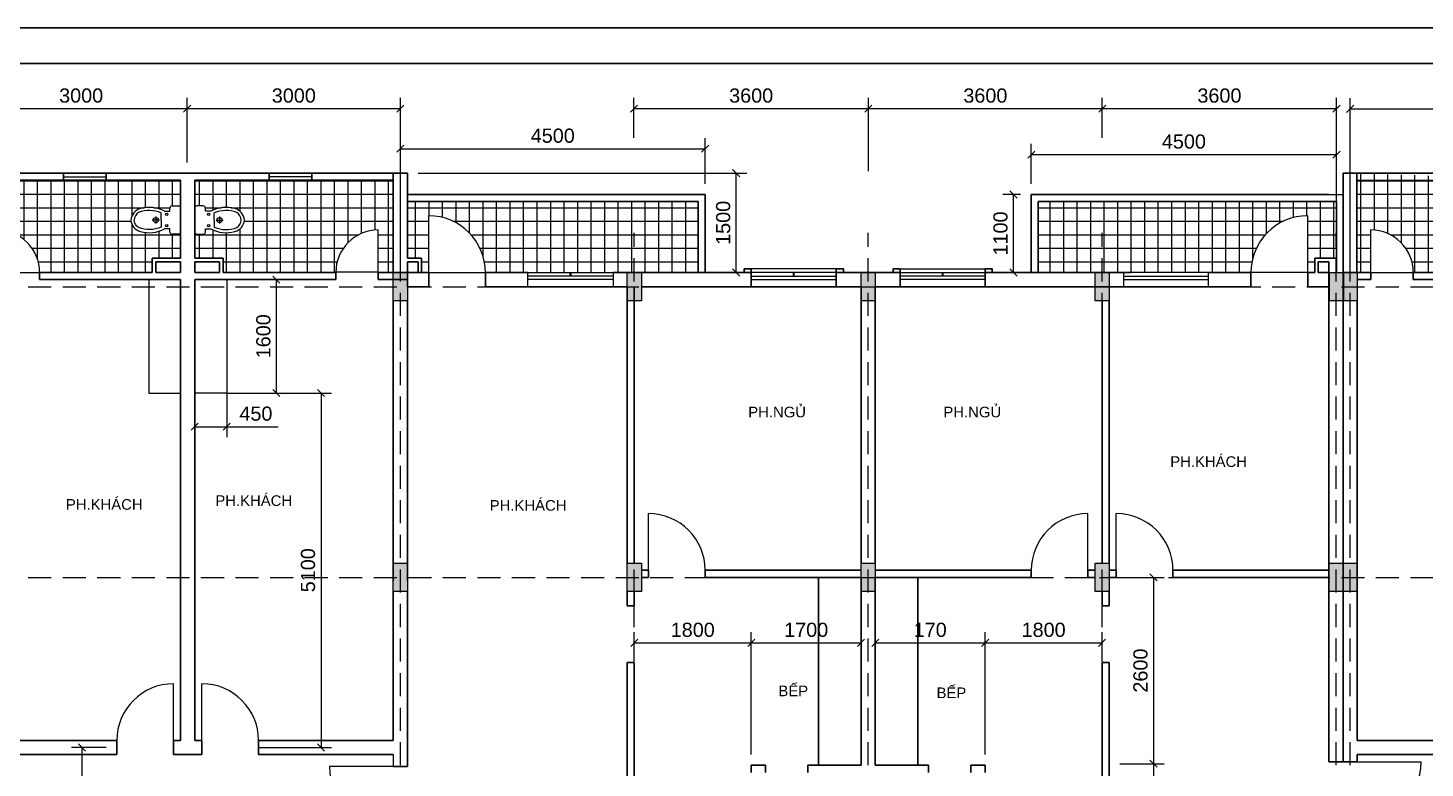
# Model space of a CAD drawing. Extents: x -49137 to 171306, y -3236 to 60448.
# Drawn here: x 13390 to 33100, y 50009 to 60448 of the extents above; entities that cross this region are included whole.
import ezdxf

# ---------------------------------------------------------------- set-up
doc = ezdxf.new("R2010")
doc.units = 0
doc.header["$LTSCALE"] = 1300
doc.linetypes.add('HIDDEN', pattern=[0.375, 0.25, -0.125])
doc.layers.get('0').update_dxf_attribs({"linetype": 'CONTINUOUS'})
doc.layers.get('DEFPOINTS').update_dxf_attribs({"linetype": 'CONTINUOUS'})
for name, color, linetype in [('11', 7, 'CONTINUOUS'), ('BAO', 3, 'CONTINUOUS'), ('COT', 1, 'CONTINUOUS'), ('CUA', 4, 'CONTINUOUS'), ('HATCH', 5, 'CONTINUOUS'), ('RANH', 2, 'CONTINUOUS'), ('TBI', 2, 'CONTINUOUS'), ('TEXT', 7, 'CONTINUOUS'), ('TIM', 6, 'CONTINUOUS')]:
    doc.layers.add(name, color=color, linetype=linetype)
doc.layers.add('TUONG', color=3, linetype='CONTINUOUS', lineweight=30)
doc.styles.add('VN', font='VHELVEN.TTF')
doc.styles.add('VNI-HELVE', font='VHELVEN.TTF')
doc.dimstyles.new('DIM100S', dxfattribs={"dimscale": 0, "dimtxt": 200, "dimasz": 100, "dimexe": 150, "dimexo": 150, "dimgap": 80, "dimtad": 1, "dimdec": 0, "dimrnd": 50, "dimzin": 0, "dimdsep": 46, "dimtxsty": 'VNI-HELVE', "dimblk1": 'OBLIQUE', "dimblk2": 'OBLIQUE', "dimsah": 1, "dimcen": 0, "dimclrd": 6, "dimclre": 6, "dimclrt": 6, "dimadec": 0, "dimazin": 0, "dimtfac": 1, "dimtdec": 0, "dimtmove": 0, "dimatfit": 3, "dimfxl": 0, "dimtolj": 1, "dimtzin": 0, "dimarcsym": 0})

# ---------------------------------------------------------------- blocks, each defined once
blk = doc.blocks.new('PK')
at = {"layer": 'TEXT', "style": 'VN'}
blk.add_text('PH.KHAÙCH', height=150, dxfattribs=at).set_placement((-539, -87))
blk = doc.blocks.new('B')
at = {"layer": 'TEXT', "style": 'VN'}
blk.add_text('BEÁP', height=150, dxfattribs=at).set_placement((-234, -123))
blk = doc.blocks.new('S1200A')
at = {"layer": '11', "color": 4}
blk.add_line((-600, 50), (600, 50), dxfattribs=at)
blk.add_lwpolyline([(-600, 100), (600, 100), (600, 0), (-600, 0), (-600, 100)], dxfattribs=at)
at = {"layer": '11', "color": 4, "const_width": 30}
blk.add_lwpolyline([(0, 50), (0, 0)], dxfattribs=at)
blk = doc.blocks.new('PN')
at = {"layer": 'TEXT', "style": 'VN'}
blk.add_text('PH.NGUÛ', height=150, dxfattribs=at).set_placement((-476, -54))
blk = doc.blocks.new('_OBLIQUE')
at = {"color": 0, "linetype": 'ByBlock'}
blk.add_line((-0.5, -0.5), (0.5, 0.5), dxfattribs=at)
blk = doc.blocks.new('*D79')
at = {"color": 6, "linetype": 'ByBlock'}
for p, q in [((18894, 58399), (23532, 58399)), ((23382, 56999), (23382, 58399)), ((23094, 56999), (23532, 56999))]:
    blk.add_line(p, q, dxfattribs=at)
at = {"layer": 'DEFPOINTS', "color": 0, "linetype": 'ByBlock'}
for p in [(18744, 58399), (23382, 58399), (22944, 56999)]:
    blk.add_point(p, dxfattribs=at)
at = {"color": 6, "linetype": 'ByBlock', "xscale": 100, "yscale": 100, "zscale": 100}
for p, rotation in [((23382, 58399), 90), ((23382, 56999), 270)]:
    blk.add_blockref('_OBLIQUE', p, dxfattribs=dict(at, rotation=rotation))
at = {"color": 6, "linetype": 'ByBlock', "insert": (23199, 57699), "char_height": 200, "attachment_point": 5, "rotation": 90, "style": 'VNI-HELVE'}
blk.add_mtext('\\A1;1500', dxfattribs=at)
blk = doc.blocks.new('*D80')
at = {"color": 6, "linetype": 'ByBlock'}
for p, q in [((18644, 57149), (18644, 58894)), ((18644, 58744), (22944, 58744)), ((22944, 58249), (22944, 58894))]:
    blk.add_line(p, q, dxfattribs=at)
at = {"layer": 'DEFPOINTS', "color": 0, "linetype": 'ByBlock'}
for p in [(22944, 58744), (22944, 58099), (18644, 56999)]:
    blk.add_point(p, dxfattribs=at)
at = {"color": 6, "linetype": 'ByBlock', "xscale": 100, "yscale": 100, "zscale": 100, "rotation": 180}
blk.add_blockref('_OBLIQUE', (18644, 58744), dxfattribs=at)
at = {"color": 6, "linetype": 'ByBlock', "xscale": 100, "yscale": 100, "zscale": 100}
blk.add_blockref('_OBLIQUE', (22944, 58744), dxfattribs=at)
at = {"color": 6, "linetype": 'ByBlock', "insert": (20794, 58927), "char_height": 200, "attachment_point": 5, "style": 'VNI-HELVE'}
blk.add_mtext('\\A1;4500', dxfattribs=at)
blk = doc.blocks.new('*D83')
at = {"color": 6, "linetype": 'ByBlock'}
for p, q in [((12644, 58549), (12644, 59461)), ((15637, 58549), (15637, 59461)), ((12644, 59311), (15637, 59311))]:
    blk.add_line(p, q, dxfattribs=at)
at = {"layer": 'DEFPOINTS', "color": 0, "linetype": 'ByBlock'}
for p in [(15637, 59311), (12644, 58399), (15637, 58399)]:
    blk.add_point(p, dxfattribs=at)
at = {"color": 6, "linetype": 'ByBlock', "xscale": 100, "yscale": 100, "zscale": 100, "rotation": 180}
blk.add_blockref('_OBLIQUE', (12644, 59311), dxfattribs=at)
at = {"color": 6, "linetype": 'ByBlock', "xscale": 100, "yscale": 100, "zscale": 100}
blk.add_blockref('_OBLIQUE', (15637, 59311), dxfattribs=at)
at = {"color": 6, "linetype": 'ByBlock', "insert": (14141, 59493), "char_height": 200, "attachment_point": 5, "style": 'VNI-HELVE'}
blk.add_mtext('\\A1;3000', dxfattribs=at)
blk = doc.blocks.new('*D84')
at = {"color": 6, "linetype": 'ByBlock'}
for p, q in [((15637, 58749), (15637, 59461)), ((18644, 58549), (18644, 59461)), ((15637, 59311), (18644, 59311))]:
    blk.add_line(p, q, dxfattribs=at)
at = {"layer": 'DEFPOINTS', "color": 0, "linetype": 'ByBlock'}
for p in [(18644, 59311), (15637, 58599), (18644, 58399)]:
    blk.add_point(p, dxfattribs=at)
at = {"color": 6, "linetype": 'ByBlock', "xscale": 100, "yscale": 100, "zscale": 100, "rotation": 180}
blk.add_blockref('_OBLIQUE', (15637, 59311), dxfattribs=at)
at = {"color": 6, "linetype": 'ByBlock', "xscale": 100, "yscale": 100, "zscale": 100}
blk.add_blockref('_OBLIQUE', (18644, 59311), dxfattribs=at)
at = {"color": 6, "linetype": 'ByBlock', "insert": (17141, 59493), "char_height": 200, "attachment_point": 5, "style": 'VNI-HELVE'}
blk.add_mtext('\\A1;3000', dxfattribs=at)
blk = doc.blocks.new('*D85')
at = {"color": 6, "linetype": 'ByBlock'}
for p, q in [((21939, 58896), (21939, 59461)), ((25247, 58430), (25247, 59461)), ((21939, 59311), (25247, 59311))]:
    blk.add_line(p, q, dxfattribs=at)
at = {"layer": 'DEFPOINTS', "color": 0, "linetype": 'ByBlock'}
for p in [(25247, 59311), (21939, 58746), (25247, 58280)]:
    blk.add_point(p, dxfattribs=at)
at = {"color": 6, "linetype": 'ByBlock', "xscale": 100, "yscale": 100, "zscale": 100, "rotation": 180}
blk.add_blockref('_OBLIQUE', (21939, 59311), dxfattribs=at)
at = {"color": 6, "linetype": 'ByBlock', "xscale": 100, "yscale": 100, "zscale": 100}
blk.add_blockref('_OBLIQUE', (25247, 59311), dxfattribs=at)
at = {"color": 6, "linetype": 'ByBlock', "insert": (23593, 59493), "char_height": 200, "attachment_point": 5, "style": 'VNI-HELVE'}
blk.add_mtext('\\A1;3600', dxfattribs=at)
blk = doc.blocks.new('*D86')
at = {"color": 6, "linetype": 'ByBlock'}
for p, q in [((25247, 58630), (25247, 59461)), ((28547, 58896), (28547, 59461)), ((25247, 59311), (28547, 59311))]:
    blk.add_line(p, q, dxfattribs=at)
at = {"layer": 'DEFPOINTS', "color": 0, "linetype": 'ByBlock'}
for p in [(28547, 59311), (28547, 58746), (25247, 58480)]:
    blk.add_point(p, dxfattribs=at)
at = {"color": 6, "linetype": 'ByBlock', "xscale": 100, "yscale": 100, "zscale": 100, "rotation": 180}
blk.add_blockref('_OBLIQUE', (25247, 59311), dxfattribs=at)
at = {"color": 6, "linetype": 'ByBlock', "xscale": 100, "yscale": 100, "zscale": 100}
blk.add_blockref('_OBLIQUE', (28547, 59311), dxfattribs=at)
at = {"color": 6, "linetype": 'ByBlock', "insert": (26897, 59493), "char_height": 200, "attachment_point": 5, "style": 'VNI-HELVE'}
blk.add_mtext('\\A1;3600', dxfattribs=at)
blk = doc.blocks.new('*D87')
at = {"color": 6, "linetype": 'ByBlock'}
for p, q in [((27394, 58099), (27144, 58099)), ((27294, 56999), (27294, 58099)), ((27394, 56999), (27144, 56999))]:
    blk.add_line(p, q, dxfattribs=at)
at = {"layer": 'DEFPOINTS', "color": 0, "linetype": 'ByBlock'}
for p in [(27294, 58099), (27544, 58099), (27544, 56999)]:
    blk.add_point(p, dxfattribs=at)
at = {"color": 6, "linetype": 'ByBlock', "xscale": 100, "yscale": 100, "zscale": 100}
for p, rotation in [((27294, 58099), 90), ((27294, 56999), 270)]:
    blk.add_blockref('_OBLIQUE', p, dxfattribs=dict(at, rotation=rotation))
at = {"color": 6, "linetype": 'ByBlock', "insert": (27111, 57549), "char_height": 200, "attachment_point": 5, "rotation": 90, "style": 'VNI-HELVE'}
blk.add_mtext('\\A1;1100', dxfattribs=at)
blk = doc.blocks.new('*D88')
at = {"color": 6, "linetype": 'ByBlock'}
for p, q in [((27544, 58249), (27544, 58812)), ((31851, 57149), (31851, 58812)), ((27544, 58662), (31851, 58662))]:
    blk.add_line(p, q, dxfattribs=at)
at = {"layer": 'DEFPOINTS', "color": 0, "linetype": 'ByBlock'}
for p in [(31851, 58662), (27544, 58099), (31851, 56999)]:
    blk.add_point(p, dxfattribs=at)
at = {"color": 6, "linetype": 'ByBlock', "xscale": 100, "yscale": 100, "zscale": 100, "rotation": 180}
blk.add_blockref('_OBLIQUE', (27544, 58662), dxfattribs=at)
at = {"color": 6, "linetype": 'ByBlock', "xscale": 100, "yscale": 100, "zscale": 100}
blk.add_blockref('_OBLIQUE', (31851, 58662), dxfattribs=at)
at = {"color": 6, "linetype": 'ByBlock', "insert": (29698, 58845), "char_height": 200, "attachment_point": 5, "style": 'VNI-HELVE'}
blk.add_mtext('\\A1;4500', dxfattribs=at)
blk = doc.blocks.new('*D89')
at = {"color": 6, "linetype": 'ByBlock'}
for p, q in [((28547, 59096), (28547, 59461)), ((31851, 58249), (31851, 59461)), ((28547, 59311), (31851, 59311))]:
    blk.add_line(p, q, dxfattribs=at)
at = {"layer": 'DEFPOINTS', "color": 0, "linetype": 'ByBlock'}
for p in [(31851, 59311), (28547, 58946), (31851, 58099)]:
    blk.add_point(p, dxfattribs=at)
at = {"color": 6, "linetype": 'ByBlock', "xscale": 100, "yscale": 100, "zscale": 100, "rotation": 180}
blk.add_blockref('_OBLIQUE', (28547, 59311), dxfattribs=at)
at = {"color": 6, "linetype": 'ByBlock', "xscale": 100, "yscale": 100, "zscale": 100}
blk.add_blockref('_OBLIQUE', (31851, 59311), dxfattribs=at)
at = {"color": 6, "linetype": 'ByBlock', "insert": (30199, 59493), "char_height": 200, "attachment_point": 5, "style": 'VNI-HELVE'}
blk.add_mtext('\\A1;3600', dxfattribs=at)
blk = doc.blocks.new('*D90')
at = {"color": 6, "linetype": 'ByBlock'}
for p, q in [((32044, 57149), (32044, 59457)), ((35045, 58549), (35045, 59457)), ((32044, 59307), (35045, 59307))]:
    blk.add_line(p, q, dxfattribs=at)
at = {"layer": 'DEFPOINTS', "color": 0, "linetype": 'ByBlock'}
for p in [(35045, 59307), (35045, 58399), (32044, 56999)]:
    blk.add_point(p, dxfattribs=at)
at = {"color": 6, "linetype": 'ByBlock', "xscale": 100, "yscale": 100, "zscale": 100, "rotation": 180}
blk.add_blockref('_OBLIQUE', (32044, 59307), dxfattribs=at)
at = {"color": 6, "linetype": 'ByBlock', "xscale": 100, "yscale": 100, "zscale": 100}
blk.add_blockref('_OBLIQUE', (35045, 59307), dxfattribs=at)
at = {"color": 6, "linetype": 'ByBlock', "insert": (33544, 59489), "char_height": 200, "attachment_point": 5, "style": 'VNI-HELVE'}
blk.add_mtext('\\A1;3000', dxfattribs=at)
blk = doc.blocks.new('*D106')
at = {"color": 6, "linetype": 'ByBlock'}
for p, q in [((15744, 55299), (15744, 54674)), ((16194, 55299), (16194, 54674)), ((15744, 54824), (16194, 54824)), ((16194, 54824), (16918, 54824))]:
    blk.add_line(p, q, dxfattribs=at)
at = {"layer": 'DEFPOINTS', "color": 0, "linetype": 'ByBlock'}
for p in [(15744, 55299), (16194, 55299), (16194, 54824)]:
    blk.add_point(p, dxfattribs=at)
at = {"color": 6, "linetype": 'ByBlock', "xscale": 100, "yscale": 100, "zscale": 100, "rotation": 180}
blk.add_blockref('_OBLIQUE', (15744, 54824), dxfattribs=at)
at = {"color": 6, "linetype": 'ByBlock', "xscale": 100, "yscale": 100, "zscale": 100}
blk.add_blockref('_OBLIQUE', (16194, 54824), dxfattribs=at)
at = {"color": 6, "linetype": 'ByBlock', "insert": (16606, 55007), "char_height": 200, "attachment_point": 5, "style": 'VNI-HELVE'}
blk.add_mtext('\\A1;450', dxfattribs=at)
blk = doc.blocks.new('*D107')
at = {"color": 6, "linetype": 'ByBlock'}
for p, q in [((16194, 56899), (17045, 56899)), ((16895, 55299), (16895, 56899)), ((16194, 55299), (17045, 55299))]:
    blk.add_line(p, q, dxfattribs=at)
at = {"layer": 'DEFPOINTS', "color": 0, "linetype": 'ByBlock'}
for p in [(16194, 56899), (16895, 56899), (16194, 55299)]:
    blk.add_point(p, dxfattribs=at)
at = {"color": 6, "linetype": 'ByBlock', "xscale": 100, "yscale": 100, "zscale": 100}
for p, rotation in [((16895, 56899), 90), ((16895, 55299), 270)]:
    blk.add_blockref('_OBLIQUE', p, dxfattribs=dict(at, rotation=rotation))
at = {"color": 6, "linetype": 'ByBlock', "insert": (16712, 56099), "char_height": 200, "attachment_point": 5, "rotation": 90, "style": 'VNI-HELVE'}
blk.add_mtext('\\A1;1600', dxfattribs=at)
blk = doc.blocks.new('*D108')
at = {"color": 6, "linetype": 'ByBlock'}
for p, q in [((16194, 55299), (17675, 55299)), ((17525, 55299), (17525, 50299)), ((16644, 50299), (17675, 50299))]:
    blk.add_line(p, q, dxfattribs=at)
at = {"layer": 'DEFPOINTS', "color": 0, "linetype": 'ByBlock'}
for p in [(16194, 55299), (16644, 50299), (17525, 50299)]:
    blk.add_point(p, dxfattribs=at)
at = {"color": 6, "linetype": 'ByBlock', "xscale": 100, "yscale": 100, "zscale": 100}
for p, rotation in [((17525, 55299), 90), ((17525, 50299), 270)]:
    blk.add_blockref('_OBLIQUE', p, dxfattribs=dict(at, rotation=rotation))
at = {"color": 6, "linetype": 'ByBlock', "insert": (17342, 52799), "char_height": 200, "attachment_point": 5, "rotation": 90, "style": 'VNI-HELVE'}
blk.add_mtext('\\A1;5100', dxfattribs=at)
blk = doc.blocks.new('*D109')
at = {"color": 6, "linetype": 'ByBlock'}
for p, q in [((14494, 50299), (14004, 50299)), ((14154, 48599), (14154, 50299)), ((12894, 48599), (14304, 48599))]:
    blk.add_line(p, q, dxfattribs=at)
at = {"layer": 'DEFPOINTS', "color": 0, "linetype": 'ByBlock'}
for p in [(14154, 50299), (14644, 50299), (12744, 48599)]:
    blk.add_point(p, dxfattribs=at)
at = {"color": 6, "linetype": 'ByBlock', "xscale": 100, "yscale": 100, "zscale": 100}
for p, rotation in [((14154, 50299), 90), ((14154, 48599), 270)]:
    blk.add_blockref('_OBLIQUE', p, dxfattribs=dict(at, rotation=rotation))
at = {"color": 6, "linetype": 'ByBlock', "insert": (13972, 49449), "char_height": 200, "attachment_point": 5, "rotation": 90, "style": 'VNI-HELVE'}
blk.add_mtext('\\A1;1700', dxfattribs=at)
blk = doc.blocks.new('*D133')
at = {"color": 6, "linetype": 'ByBlock'}
for p, q in [((21944, 51649), (21944, 51925)), ((23594, 50199), (23594, 51925)), ((21944, 51775), (23594, 51775))]:
    blk.add_line(p, q, dxfattribs=at)
at = {"layer": 'DEFPOINTS', "color": 0, "linetype": 'ByBlock'}
for p in [(23594, 51775), (21944, 51499), (23594, 50049)]:
    blk.add_point(p, dxfattribs=at)
at = {"color": 6, "linetype": 'ByBlock', "xscale": 100, "yscale": 100, "zscale": 100, "rotation": 180}
blk.add_blockref('_OBLIQUE', (21944, 51775), dxfattribs=at)
at = {"color": 6, "linetype": 'ByBlock', "xscale": 100, "yscale": 100, "zscale": 100}
blk.add_blockref('_OBLIQUE', (23594, 51775), dxfattribs=at)
at = {"color": 6, "linetype": 'ByBlock', "insert": (22769, 51958), "char_height": 200, "attachment_point": 5, "style": 'VNI-HELVE'}
blk.add_mtext('\\A1;1800', dxfattribs=at)
blk = doc.blocks.new('*D134')
at = {"color": 6, "linetype": 'ByBlock'}
for p, q in [((26894, 50199), (26894, 51925)), ((28544, 51649), (28544, 51925)), ((26894, 51775), (28544, 51775))]:
    blk.add_line(p, q, dxfattribs=at)
at = {"layer": 'DEFPOINTS', "color": 0, "linetype": 'ByBlock'}
for p in [(28544, 51775), (28544, 51499), (26894, 50049)]:
    blk.add_point(p, dxfattribs=at)
at = {"color": 6, "linetype": 'ByBlock', "xscale": 100, "yscale": 100, "zscale": 100, "rotation": 180}
blk.add_blockref('_OBLIQUE', (26894, 51775), dxfattribs=at)
at = {"color": 6, "linetype": 'ByBlock', "xscale": 100, "yscale": 100, "zscale": 100}
blk.add_blockref('_OBLIQUE', (28544, 51775), dxfattribs=at)
at = {"color": 6, "linetype": 'ByBlock', "insert": (27719, 51958), "char_height": 200, "attachment_point": 5, "style": 'VNI-HELVE'}
blk.add_mtext('\\A1;1800', dxfattribs=at)
blk = doc.blocks.new('*D135')
at = {"color": 6, "linetype": 'ByBlock'}
for p, q in [((23594, 50199), (23594, 51925)), ((25144, 50249), (25144, 51925)), ((23594, 51775), (25144, 51775))]:
    blk.add_line(p, q, dxfattribs=at)
at = {"layer": 'DEFPOINTS', "color": 0, "linetype": 'ByBlock'}
for p in [(25144, 51775), (25144, 50099), (23594, 50049)]:
    blk.add_point(p, dxfattribs=at)
at = {"color": 6, "linetype": 'ByBlock', "xscale": 100, "yscale": 100, "zscale": 100, "rotation": 180}
blk.add_blockref('_OBLIQUE', (23594, 51775), dxfattribs=at)
at = {"color": 6, "linetype": 'ByBlock', "xscale": 100, "yscale": 100, "zscale": 100}
blk.add_blockref('_OBLIQUE', (25144, 51775), dxfattribs=at)
at = {"color": 6, "linetype": 'ByBlock', "insert": (24369, 51958), "char_height": 200, "attachment_point": 5, "style": 'VNI-HELVE'}
blk.add_mtext('\\A1;1700', dxfattribs=at)
blk = doc.blocks.new('*D136')
at = {"color": 6, "linetype": 'ByBlock'}
for p, q in [((25344, 50249), (25344, 51925)), ((26894, 50199), (26894, 51925)), ((25344, 51775), (26894, 51775))]:
    blk.add_line(p, q, dxfattribs=at)
at = {"layer": 'DEFPOINTS', "color": 0, "linetype": 'ByBlock'}
for p in [(26894, 51775), (25344, 50099), (26894, 50049)]:
    blk.add_point(p, dxfattribs=at)
at = {"color": 6, "linetype": 'ByBlock', "xscale": 100, "yscale": 100, "zscale": 100, "rotation": 180}
blk.add_blockref('_OBLIQUE', (25344, 51775), dxfattribs=at)
at = {"color": 6, "linetype": 'ByBlock', "xscale": 100, "yscale": 100, "zscale": 100}
blk.add_blockref('_OBLIQUE', (26894, 51775), dxfattribs=at)
at = {"color": 6, "linetype": 'ByBlock', "insert": (26119, 51958), "char_height": 200, "attachment_point": 5, "style": 'VNI-HELVE'}
blk.add_mtext('\\A1;170', dxfattribs=at)
blk = doc.blocks.new('*D137')
at = {"color": 6, "linetype": 'ByBlock'}
for p, q in [((28794, 52699), (29419, 52699)), ((29269, 52699), (29269, 50070)), ((28794, 50070), (29419, 50070))]:
    blk.add_line(p, q, dxfattribs=at)
at = {"layer": 'DEFPOINTS', "color": 0, "linetype": 'ByBlock'}
for p in [(28644, 52699), (28644, 50070), (29269, 50070)]:
    blk.add_point(p, dxfattribs=at)
at = {"color": 6, "linetype": 'ByBlock', "xscale": 100, "yscale": 100, "zscale": 100}
for p, rotation in [((29269, 52699), 90), ((29269, 50070), 270)]:
    blk.add_blockref('_OBLIQUE', p, dxfattribs=dict(at, rotation=rotation))
at = {"color": 6, "linetype": 'ByBlock', "insert": (29086, 51384), "char_height": 200, "attachment_point": 5, "rotation": 90, "style": 'VNI-HELVE'}
blk.add_mtext('\\A1;2600', dxfattribs=at)
blk = doc.blocks.new('*D138')
at = {"color": 6, "linetype": 'ByBlock'}
for p, q in [((28944, 50070), (29419, 50070)), ((29269, 50070), (29269, 48449)), ((28794, 48449), (29419, 48449))]:
    blk.add_line(p, q, dxfattribs=at)
at = {"layer": 'DEFPOINTS', "color": 0, "linetype": 'ByBlock'}
for p in [(28794, 50070), (28644, 48449), (29269, 48449)]:
    blk.add_point(p, dxfattribs=at)
at = {"color": 6, "linetype": 'ByBlock', "xscale": 100, "yscale": 100, "zscale": 100}
for p, rotation in [((29269, 50070), 90), ((29269, 48449), 270)]:
    blk.add_blockref('_OBLIQUE', p, dxfattribs=dict(at, rotation=rotation))
at = {"color": 6, "linetype": 'ByBlock', "insert": (29086, 49259), "char_height": 200, "attachment_point": 5, "rotation": 90, "style": 'VNI-HELVE'}
blk.add_mtext('\\A1;1600', dxfattribs=at)

msp = doc.modelspace()

# ---------------------------------------------------------------- hatches: boundary and pattern name
at = {"layer": 'HATCH', "linetype": 'Continuous'}
h = msp.add_hatch(dxfattribs=at)
h.set_pattern_fill('NET', color=5, scale=60, style=0)
edge = h.paths.add_edge_path(flags=16)
edge.add_arc((34425.6, 57724.6), 182.1, 104.67732, 175.68439, ccw=False)
edge.add_arc((34500.9, 57442.6), 473.9, 62.58626, 104.84087, ccw=False)
edge.add_line((34719.1, 57863.3), (34794.1, 57863.3))
edge.add_line((34794.1, 57863.3), (34794.1, 57908.3))
edge.add_arc((34824.1, 57908.3), 30, 90, 180, ccw=False)
edge.add_line((34824.1, 57938.3), (34914.1, 57938.3))
edge.add_arc((34914.1, 57908.3), 30, 0, 90, ccw=False)
edge.add_line((34944.1, 57908.3), (34944.1, 57568.3))
edge.add_arc((34914.1, 57568.3), 30, -90, 0, ccw=False)
edge.add_line((34914.1, 57538.3), (34844.1, 57538.3))
edge.add_line((34844.1, 57538.3), (34824.1, 57538.3))
edge.add_arc((34824.1, 57568.3), 30, 180, 270, ccw=False)
edge.add_line((34794.1, 57568.3), (34794.1, 57613.3))
edge.add_line((34794.1, 57613.3), (34719.1, 57613.3))
edge.add_arc((34500.9, 58034), 473.9, 255.15913, 297.41374, ccw=False)
edge.add_arc((34425.6, 57752), 182.1, 184.31561, 255.32268, ccw=False)
edge = h.paths.add_edge_path()
edge.add_line((32136.9, 58298.3), (34944.1, 58298.3))
edge.add_line((32136.9, 58398.3), (32136.9, 56998.6))
edge.add_line((32333.8, 56998.6), (32136.9, 56998.6))
edge.add_line((32333.8, 56998.6), (32333.8, 57598.6))
edge.add_arc((32333.8, 56998.6), 600, 0, 90)
edge.add_line((34544.1, 56998.6), (32933.8, 56998.6))
edge.add_line((34544.1, 57198.6), (34544.1, 56998.6))
edge.add_line((34944.1, 57198.6), (34544.1, 57198.6))
edge.add_line((34944.1, 57198.6), (34944.1, 58298.3))
h = msp.add_hatch(dxfattribs=at)
h.set_pattern_fill('NET', color=5, scale=60, style=0)
h.paths.add_polyline_path([(13554.8, 56998.6), (15144.1, 56998.6), (15144.1, 57198.6), (15544.1, 57198.6), (15544.1, 57568.3, -0.4142136), (15514.1, 57538.3), (15444.1, 57538.3), (15424.1, 57538.3, -0.4142136), (15394.1, 57568.3), (15394.1, 57613.3), (15319.1, 57613.3, -0.1864884), (14979.5, 57575.9, -0.3201365), (14844.1, 57738.3, -0.3201365), (14979.5, 57900.7, -0.1864884), (15319.1, 57863.3), (15394.1, 57863.3), (15394.1, 57908.3, -0.4142136), (15424.1, 57938.3), (15514.1, 57938.3, -0.4142136), (15544.1, 57908.3), (15544.1, 58298.6), (12744.1, 58298.6), (12744.1, 56998.6), (12954.8, 56998.6), (12954.8, 57598.6, -0.4142136)])
h = msp.add_hatch(dxfattribs=at)
h.set_pattern_fill('NET', color=5, scale=60, style=0)
h.paths.add_polyline_path([(17733.3, 56998.6, -0.4142136), (18333.3, 57598.6), (18333.3, 56998.6), (18544.1, 56998.6), (18544.1, 58298.6), (15744.1, 58298.6), (15744.1, 57908.3, -0.4142136), (15774.1, 57938.3), (15864.1, 57938.3, -0.4142136), (15894.1, 57908.3), (15894.1, 57863.3), (15969.1, 57863.3, -0.1864884), (16308.7, 57900.7, -0.3201365), (16444.1, 57738.3, -0.3201365), (16308.7, 57575.9, -0.1864884), (15969.1, 57613.3), (15894.1, 57613.3), (15894.1, 57568.3, -0.4142136), (15864.1, 57538.3), (15844.1, 57538.3), (15774.1, 57538.3, -0.4142136), (15744.1, 57568.3), (15744.1, 57198.6), (16144.1, 57198.6), (16144.1, 56998.6)])
h = msp.add_hatch(dxfattribs=at)
h.set_pattern_fill('NET', color=5, scale=60, style=0)
h.paths.add_polyline_path([(22844.1, 57998.6), (18744.1, 57998.6), (18744.1, 57198.6), (18944.1, 57198.6), (18944.1, 56998.6), (19044.1, 56998.6), (19044.1, 57798.6, -0.4142136), (19844.1, 56998.6), (20444.1, 56998.6), (21644.1, 56998.6), (21844.1, 56998.6), (22344.1, 56998.6), (22844.1, 56998.6)])
h = msp.add_hatch(dxfattribs=at)
h.set_pattern_fill('NET', color=5, scale=60, style=0)
h.paths.add_polyline_path([(27644.1, 57998.6), (27644.1, 56998.6), (28644.1, 56998.6), (28944.1, 56998.6), (30044.1, 56998.6), (30644.1, 56998.6, -0.4142136), (31444.1, 57798.6), (31444.1, 56998.6), (31544.1, 56998.6), (31544.1, 57198.6), (31851.2, 57198.6), (31851.2, 57998.6)])

# ---------------------------------------------------------------- linework, layer by layer
at = {"layer": 'BAO', "color": 3, "linetype": 'Continuous'}
for p, q in [((22944.1, 58098.6), (18744.1, 58098.6)), ((22944.1, 58098.6), (22944.1, 56998.6)), ((27544.1, 58098.6), (31944.1, 58098.6)), ((27544.1, 56998.6), (27544.1, 58098.6)), ((12744.1, 50198.6), (14644.1, 50198.6)), ((15444.1, 50198.6), (15844.1, 50198.6)), ((16644.1, 50198.6), (18544.1, 50198.6)), ((18544.1, 50198.6), (18544.1, 50031.3)), ((18544.1, 50131.3), (18544.1, 50031.3))]:
    msp.add_line(p, q, dxfattribs=at)
at = {"layer": 'COT', "linetype": 'Continuous'}
for points in [[(18544.1, 56998.6), (18744.1, 56998.6), (18744.1, 56599.3), (18544.1, 56599.3)], [(21844.1, 56998.6), (22044.1, 56998.6), (22044.1, 56599.3), (21844.1, 56599.3)], [(25144.1, 56998.6), (25344.1, 56998.6), (25344.1, 56599.3), (25144.1, 56599.3)], [(28444.1, 56998.6), (28644.1, 56998.6), (28644.1, 56599.3), (28444.1, 56599.3)], [(31751.2, 56998.6), (31951.2, 56998.6), (31951.2, 56599.3), (31751.2, 56599.3)], [(31944.1, 56998.6), (32144.1, 56998.6), (32144.1, 56599.3), (31944.1, 56599.3)], [(18544.1, 52898.6), (18744.1, 52898.6), (18744.1, 52499.3), (18544.1, 52499.3)], [(21844.1, 52898.6), (22044.1, 52898.6), (22044.1, 52499.3), (21844.1, 52499.3)], [(25144.1, 52898.6), (25344.1, 52898.6), (25344.1, 52499.3), (25144.1, 52499.3)], [(28444.1, 52898.6), (28644.1, 52898.6), (28644.1, 52499.3), (28444.1, 52499.3)], [(31744.1, 52898.6), (31944.1, 52898.6), (31944.1, 52499.3), (31744.1, 52499.3)], [(31944.1, 52898.6), (32144.1, 52898.6), (32144.1, 52499.3), (31944.1, 52499.3)]]:
    msp.add_lwpolyline(points, close=True, dxfattribs=at)
for points in [[(18544.1, 56599.3), (18744.1, 56599.3), (18544.1, 56998.6), (18744.1, 56998.6)], [(21844.1, 56599.3), (22044.1, 56599.3), (21844.1, 56998.6), (22044.1, 56998.6)], [(25144.1, 56599.3), (25344.1, 56599.3), (25144.1, 56998.6), (25344.1, 56998.6)], [(28444.1, 56599.3), (28644.1, 56599.3), (28444.1, 56998.6), (28644.1, 56998.6)], [(31751.2, 56599.3), (31951.2, 56599.3), (31751.2, 56998.6), (31951.2, 56998.6)], [(31944.1, 56599.3), (32144.1, 56599.3), (31944.1, 56998.6), (32144.1, 56998.6)], [(18544.1, 52499.3), (18744.1, 52499.3), (18544.1, 52898.6), (18744.1, 52898.6)], [(21844.1, 52499.3), (22044.1, 52499.3), (21844.1, 52898.6), (22044.1, 52898.6)], [(25144.1, 52499.3), (25344.1, 52499.3), (25144.1, 52898.6), (25344.1, 52898.6)], [(28444.1, 52499.3), (28644.1, 52499.3), (28444.1, 52898.6), (28644.1, 52898.6)], [(31744.1, 52499.3), (31944.1, 52499.3), (31744.1, 52898.6), (31944.1, 52898.6)], [(31944.1, 52499.3), (32144.1, 52499.3), (31944.1, 52898.6), (32144.1, 52898.6)]]:
    msp.add_solid(points, dxfattribs=at)
at = {"layer": 'CUA', "color": 4, "linetype": 'Continuous'}
for p, q in [((13894.1, 58348.6), (14494.1, 58348.6)), ((17394.1, 58348.6), (16794.1, 58348.6)), ((22944.1, 56998.6), (22944.1, 58098.6)), ((27544.1, 58098.6), (27544.1, 56998.6)), ((19044.1, 56998.6), (19044.1, 57798.6)), ((31444.1, 56998.6), (31444.1, 57798.6)), ((18333.3, 56998.6), (18333.3, 57598.6)), ((32333.8, 56998.6), (32333.8, 57598.6)), ((20444.1, 56798.6), (20444.1, 56998.6)), ((20444.1, 56998.6), (21644.1, 56998.6)), ((21644.1, 56998.6), (21644.1, 56798.6)), ((24794.1, 57048.6), (23594.1, 57048.6)), ((25694.1, 57048.6), (26894.1, 57048.6)), ((28844.1, 56998.6), (28844.1, 56798.6)), ((30044.1, 56998.6), (28844.1, 56998.6)), ((30044.1, 56798.6), (30044.1, 56998.6)), ((15094.1, 56898.6), (15094.1, 55298.6)), ((16194.1, 56898.6), (16194.1, 55298.6)), ((21644.1, 56948.6), (20444.1, 56948.6)), ((21644.1, 56898.6), (20444.1, 56898.6)), ((21644.1, 56798.6), (20444.1, 56798.6)), ((28844.1, 56948.6), (30044.1, 56948.6)), ((28844.1, 56898.6), (30044.1, 56898.6)), ((15094.1, 55298.6), (15544.1, 55298.6)), ((16194.1, 55298.6), (15744.1, 55298.6)), ((22144.1, 52798.6), (22144.1, 53598.6)), ((28344.1, 52798.6), (28344.1, 53598.6)), ((28744.1, 52798.6), (28744.1, 53598.6)), ((15444.1, 50398.6), (15444.1, 51198.6)), ((15844.1, 50398.6), (15844.1, 51198.6)), ((32144.1, 50098.6), (33044.1, 50098.6)), ((18544.1, 50031.3), (17644.1, 50031.3)), ((18544.1, 50031.3), (17644.1, 50031.3))]:
    msp.add_line(p, q, dxfattribs=at)
for points in [[(13894.1, 58298.6), (13894.1, 58398.6), (14494.1, 58398.6), (14494.1, 58298.6)], [(17394.1, 58298.6), (17394.1, 58398.6), (16794.1, 58398.6), (16794.1, 58298.6)]]:
    msp.add_lwpolyline(points, close=True, dxfattribs=at)
at = {"layer": 'CUA', "color": 4, "linetype": 'Continuous', "const_width": 30}
msp.add_lwpolyline([(21044.1, 56998.6), (21044.1, 56948.6)], dxfattribs=at)
at = {"layer": 'CUA', "color": 4, "linetype": 'Continuous'}
for centre, radius, start, end in [((19044.1, 56998.6), 800, 0, 90), ((31444.1, 56998.6), 800, 90, 180), ((12954.8, 56998.6), 600, 0, 90), ((18333.3, 56998.6), 600, 90, 180), ((32333.8, 56998.6), 600, 0, 90), ((22144.1, 52798.6), 800, 0, 90), ((28344.1, 52798.6), 800, 90, 180), ((28744.1, 52798.6), 800, 0, 90), ((15444.1, 50398.6), 800, 90, 180), ((15844.1, 50398.6), 800, 360, 90), ((32144.1, 50098.6), 900, 270, 0), ((18544.1, 50031.3), 900, 180, 270)]:
    msp.add_arc(centre, radius, start, end, dxfattribs=at)
at = {"layer": 'RANH', "color": 2, "linetype": 'HIDDEN'}
for p, q in [((18644.1, 36398.6), (18644.1, 57559.7)), ((21944.1, 36398.6), (21944.1, 57559.7)), ((25244.1, 36398.6), (25244.1, 57559.7)), ((28544.1, 36398.6), (28544.1, 57559.7)), ((31844, 36398.6), (31844, 57559.7)), ((32044, 36398.6), (32044, 57559.7)), ((5594.1, 56798.6), (64365.3, 56798.6)), ((5594.1, 52698.9), (64365.3, 52698.9))]:
    msp.add_line(p, q, dxfattribs=at)
at = {"layer": 'RANH', "color": 2, "linetype": 'Continuous'}
for points in [[(12954.8, 56998.6), (13554.8, 56998.6)], [(18333.3, 57003.8), (17733.3, 57003.8)], [(19044.1, 56998.6), (19844.1, 56998.6)], [(31444.1, 56998.6), (30644.1, 56998.6)], [(32333.8, 56998.6), (32933.8, 56998.6)]]:
    msp.add_lwpolyline(points, dxfattribs=at)
at = {"layer": 'TBI', "color": 2, "linetype": 'Continuous'}
for p, q in [((15194.1, 57788.3), (15194.1, 57688.3)), ((15319.1, 57863.3), (15394.1, 57863.3)), ((15394.1, 57863.3), (15394.1, 57908.3)), ((15424.1, 57938.3), (15514.1, 57938.3)), ((15544.1, 57908.3), (15544.1, 57568.3)), ((15744.1, 57908.3), (15744.1, 57568.3)), ((15864.1, 57938.3), (15774.1, 57938.3)), ((15894.1, 57863.3), (15894.1, 57908.3)), ((15969.1, 57863.3), (15894.1, 57863.3)), ((16019.1, 57738.3), (16019.1, 57838.3)), ((16094.1, 57788.3), (16094.1, 57688.3)), ((15244.1, 57738.3), (15144.1, 57738.3)), ((15394.1, 57613.3), (15319.1, 57613.3)), ((15394.1, 57568.3), (15394.1, 57613.3)), ((15894.1, 57568.3), (15894.1, 57613.3)), ((15894.1, 57613.3), (15969.1, 57613.3)), ((16044.1, 57738.3), (16144.1, 57738.3)), ((15444.1, 57538.3), (15424.1, 57538.3)), ((15514.1, 57538.3), (15444.1, 57538.3)), ((15774.1, 57538.3), (15844.1, 57538.3)), ((15844.1, 57538.3), (15864.1, 57538.3))]:
    msp.add_line(p, q, dxfattribs=at)
for points in [[(15269.1, 57738.3), (15269.1, 57838.3, 0.1961642), (14951.8, 57845.3, 0.2436787), (14888.6, 57738.3, -1.2555663)], [(15269.1, 57738.3), (15269.1, 57638.3, -0.1961642), (14951.8, 57631.3, -0.2436787), (14888.6, 57738.3, 1.2555663)], [(16019.1, 57738.3), (16019.1, 57638.3, 0.1961642), (16336.3, 57631.3, 0.2436787), (16399.6, 57738.3, -1.2555663)]]:
    msp.add_lwpolyline(points, format="xyb", dxfattribs=at)
for centre, radius in [((15194.1, 57738.3), 35.4), ((15348.3, 57818.3), 15.5), ((15939.8, 57818.3), 15.5), ((16094.1, 57738.3), 35.4), ((15348.3, 57658.3), 15.5), ((15939.8, 57658.3), 15.5)]:
    msp.add_circle(centre, radius, dxfattribs=at)
for centre, radius, start, end in [((15025.6, 57724.6), 182.1, 104.67732, 175.68439), ((15100.9, 57442.6), 473.9, 62.58626, 104.84087), ((15424.1, 57908.3), 30, 90, 180), ((15514.1, 57908.3), 30, 0, 90), ((15774.1, 57908.3), 30, 90, 180), ((15864.1, 57908.3), 30, 0, 90), ((16187.3, 57442.6), 473.9, 75.15913, 117.41374), ((16186.3, 57453), 420, 69.06964, 113.46346), ((16262.5, 57724.6), 182.1, 4.31561, 75.32268), ((16264.7, 57730.8), 135.1, 3.19368, 57.97313), ((15025.6, 57752), 182.1, 184.31561, 255.32268), ((15100.9, 58034), 473.9, 255.15913, 297.41374), ((15424.1, 57568.3), 30, 180, 270), ((15514.1, 57568.3), 30, 270, 0), ((15774.1, 57568.3), 30, 180, 270), ((15864.1, 57568.3), 30, 270, 0), ((16187.3, 58034), 473.9, 242.58626, 284.84087), ((16262.5, 57752), 182.1, 284.67732, 355.68439)]:
    msp.add_arc(centre, radius, start, end, dxfattribs=at)
at = {"layer": 'TUONG', "color": 3}
for p, q in [((12544.1, 58398.6), (15644.1, 58398.6)), ((14294.1, 58398.6), (13844.1, 58398.6)), ((13894.1, 58398.6), (13894.1, 58298.6)), ((14494.1, 58398.6), (14494.1, 58298.6)), ((15544.1, 58398.6), (15194.1, 58398.6)), ((18744.1, 58398.6), (15644.1, 58398.6)), ((15744.1, 58398.6), (16094.1, 58398.6)), ((16694.1, 58398.6), (17144.1, 58398.6)), ((16794.1, 58398.6), (16794.1, 58298.6)), ((17394.1, 58398.6), (17394.1, 58298.6)), ((18544.1, 58398.6), (18544.1, 56998.6)), ((18744.1, 58098.6), (18744.1, 58398.6)), ((18744.1, 57198.6), (18744.1, 58398.6)), ((31944.1, 58398.3), (35036.9, 58398.3)), ((12744.1, 58298.6), (15544.1, 58298.6)), ((14294.1, 58298.6), (13944.1, 58298.6)), ((15544.1, 58298.6), (15194.1, 58298.6)), ((15544.1, 57198.6), (15544.1, 58298.6)), ((15544.1, 58298.6), (15544.1, 57198.6)), ((15744.1, 57198.6), (15744.1, 58298.6)), ((15744.1, 58298.6), (16094.1, 58298.6)), ((15744.1, 58298.6), (15744.1, 57198.6)), ((18544.1, 58298.6), (15744.1, 58298.6)), ((15744.1, 58298.6), (15744.1, 57198.6)), ((16694.1, 58298.6), (17044.1, 58298.6)), ((32136.9, 58298.3), (34944.1, 58298.3)), ((18744.1, 58098.6), (22944.1, 58098.6)), ((22944.1, 58098.6), (22944.1, 56998.6)), ((27544.1, 56998.6), (27544.1, 58098.6)), ((27544.1, 58098.6), (31744.1, 58098.6)), ((15144.1, 57198.6), (15544.1, 57198.6)), ((15144.1, 56998.6), (15144.1, 57198.6)), ((15544.1, 57198.6), (15144.1, 57198.6)), ((15144.1, 57198.6), (15144.1, 56998.6)), ((16144.1, 57198.6), (15744.1, 57198.6)), ((15744.1, 57198.6), (16144.1, 57198.6)), ((16144.1, 56998.6), (16144.1, 57198.6)), ((16144.1, 57198.6), (16144.1, 56998.6)), ((18944.1, 57198.6), (18744.1, 57198.6)), ((18944.1, 56998.6), (18944.1, 57198.6)), ((31544.1, 57198.6), (31851.2, 57198.6)), ((31544.1, 56998.6), (31544.1, 57198.6)), ((15144.1, 56998.6), (13554.8, 56998.6)), ((14944.1, 56998.6), (15144.1, 56998.6)), ((15194.1, 57148.6), (15544.1, 57148.6)), ((15194.1, 56998.6), (15194.1, 57148.6)), ((15544.1, 56998.6), (15194.1, 56998.6)), ((16094.1, 57148.6), (15744.1, 57148.6)), ((15744.1, 56998.6), (16094.1, 56998.6)), ((16094.1, 56998.6), (16094.1, 57148.6)), ((16344.1, 56998.6), (16144.1, 56998.6)), ((16144.1, 56998.6), (17733.3, 56998.6)), ((18433.3, 56998.6), (18333.3, 56998.6)), ((18333.3, 56998.6), (18744.1, 56998.6)), ((18544.1, 56998.6), (19044.1, 56998.6)), ((18894.1, 57148.6), (18744.1, 57148.6)), ((18744.1, 56798.6), (18744.1, 57148.6)), ((18894.1, 56998.6), (18744.1, 56998.6)), ((18894.1, 56998.6), (18894.1, 57148.6)), ((19044.1, 56998.6), (18944.1, 56998.6)), ((19044.1, 56798.6), (19044.1, 56998.6)), ((19844.1, 56998.6), (19844.1, 56798.6)), ((20444.1, 56998.6), (19844.1, 56998.6)), ((21644.1, 56998.6), (21844.1, 56998.6)), ((23494.1, 56998.6), (21844.1, 56998.6)), ((21844.1, 56998.6), (22344.1, 56998.6)), ((22944.1, 56998.6), (23594.1, 56998.6)), ((23594.1, 56798.6), (23594.1, 56998.6)), ((24794.1, 56798.6), (24794.1, 56998.6)), ((24794.1, 56998.6), (25244.1, 56998.6)), ((24894.1, 56998.6), (25594.1, 56998.6)), ((25144.1, 56998.6), (25644.1, 56998.6)), ((25244.1, 56998.6), (25694.1, 56998.6)), ((25694.1, 56798.6), (25694.1, 56998.6)), ((26894.1, 56798.6), (26894.1, 56998.6)), ((26894.1, 56998.6), (27544.1, 56998.6)), ((26994.1, 56998.6), (28644.1, 56998.6)), ((28444.1, 56998.6), (28944.1, 56998.6)), ((28844.1, 56998.6), (28644.1, 56998.6)), ((30044.1, 56998.6), (30644.1, 56998.6)), ((30644.1, 56998.6), (30644.1, 56798.6)), ((31444.1, 56798.6), (31444.1, 56998.6)), ((31444.1, 56998.6), (31544.1, 56998.6)), ((31594.1, 56998.6), (31594.1, 57148.6)), ((31594.1, 57148.6), (31744.1, 57148.6)), ((31594.1, 56998.6), (31744.1, 56998.6)), ((31744.1, 56898.6), (31744.1, 57148.6)), ((31744.1, 50098.6), (31744.1, 56998.6)), ((31944.1, 56998.6), (32333.8, 56998.6)), ((32333.8, 56998.6), (32136.9, 56998.6)), ((32233.8, 56998.6), (32333.8, 56998.6)), ((34544.1, 56998.6), (32933.8, 56998.6)), ((33044.1, 56998.6), (33544.1, 56998.6)), ((13554.8, 56898.6), (15544.1, 56898.6)), ((15544.1, 50398.6), (15544.1, 56898.6)), ((15744.1, 56898.6), (15744.1, 50398.6)), ((17733.3, 56898.6), (15744.1, 56898.6)), ((18744.1, 56898.6), (18333.3, 56898.6)), ((18744.1, 56798.6), (19044.1, 56798.6)), ((19044.1, 56798.6), (18744.1, 56798.6)), ((19844.1, 56798.6), (21844.1, 56798.6)), ((21844.1, 56798.6), (21844.1, 52898.6)), ((21944.1, 52898.6), (21944.1, 56798.6)), ((22044.1, 56798.6), (24794.1, 56798.6)), ((22787.4, 56798.6), (22044.1, 56798.6)), ((25144.1, 56798.6), (24794.1, 56798.6)), ((25144.1, 56798.6), (25144.1, 52898.6)), ((25344.1, 52898.6), (25344.1, 56798.6)), ((25344.1, 56798.6), (25694.1, 56798.6)), ((25694.1, 56798.6), (25344.1, 56798.6)), ((28444.1, 56798.6), (25694.1, 56798.6)), ((28844.1, 56798.6), (28444.1, 56798.6)), ((30644.1, 56798.6), (28644.1, 56798.6)), ((31744.1, 56798.6), (31444.1, 56798.6)), ((32144.1, 56898.6), (32333.8, 56898.6)), ((32933.8, 56898.6), (34944.1, 56898.6)), ((18544.1, 56599.3), (18544.1, 53148.6)), ((18744.1, 53148.6), (18744.1, 56599.3)), ((28544.1, 52898.6), (28544.1, 56599.3)), ((28644.1, 56599.3), (28644.1, 52898.6)), ((32144.1, 56599.3), (32144.1, 50398.6)), ((18544.1, 56398.6), (18544.1, 53848.6)), ((18544.1, 53748.6), (18544.1, 52648.6)), ((32144.1, 53798.6), (32144.1, 53798.6)), ((32144.1, 53698.6), (32144.1, 53698.6)), ((18744.1, 53298.6), (18744.1, 53298.6)), ((25344.1, 53298.6), (25344.1, 53298.6)), ((28644.1, 53298.6), (28644.1, 53298.6)), ((32144.1, 53298.6), (32144.1, 53298.6)), ((18744.1, 53148.6), (18744.1, 53148.6)), ((18744.1, 52648.6), (18744.1, 53148.6)), ((22144.1, 52798.6), (22044.1, 52798.6)), ((22044.1, 52698.6), (22144.1, 52698.6)), ((22144.1, 52798.6), (22144.1, 52698.6)), ((22944.1, 52798.6), (22944.1, 52698.6)), ((25144.1, 52798.6), (22944.1, 52798.6)), ((22944.1, 52698.6), (25144.1, 52698.6)), ((24544.1, 52698.6), (24544.1, 50048.6)), ((25144.1, 52698.6), (25144.1, 50048.6)), ((25344.1, 52798.6), (27544.1, 52798.6)), ((27544.1, 52698.6), (25344.1, 52698.6)), ((25344.1, 50048.6), (25344.1, 52698.6)), ((25944.1, 52698.6), (25944.1, 50048.6)), ((27544.1, 52798.6), (27544.1, 52698.6)), ((28344.1, 52798.6), (28344.1, 52698.6)), ((28344.1, 52798.6), (28444.1, 52798.6)), ((28444.1, 52698.6), (28344.1, 52698.6)), ((28744.1, 52798.6), (28644.1, 52798.6)), ((28644.1, 52698.6), (28744.1, 52698.6)), ((28744.1, 52798.6), (28744.1, 52698.6)), ((31744.1, 52798.6), (29544.1, 52798.6)), ((29544.1, 52798.6), (29544.1, 52698.6)), ((29544.1, 52698.6), (31744.1, 52698.6)), ((18544.1, 52499.3), (18544.1, 50398.6)), ((18744.1, 50031.3), (18744.1, 52499.3)), ((21844.1, 52499.3), (21844.1, 52298.6)), ((21944.1, 52499.3), (21944.1, 52298.6)), ((28544.1, 52499.3), (28544.1, 52298.6)), ((28644.1, 52499.3), (28644.1, 52298.6)), ((21844.1, 52298.6), (21944.1, 52298.6)), ((28644.1, 52298.6), (28544.1, 52298.6)), ((25144.1, 50098.5), (25144.1, 52098.6)), ((25344.1, 52098.6), (25344.1, 50098.5)), ((21844.1, 51498.6), (21944.1, 51498.6)), ((21844.1, 51498.6), (21844.1, 48448.6)), ((21944.1, 48448.6), (21944.1, 51498.6)), ((28544.1, 51498.6), (28544.1, 48648.6)), ((28644.1, 51498.6), (28544.1, 51498.6)), ((28644.1, 51498.6), (28644.1, 50048.6)), ((12744.1, 50398.6), (14644.1, 50398.6)), ((14644.1, 50398.6), (14644.1, 50198.6)), ((15444.1, 50398.6), (15544.1, 50398.6)), ((15444.1, 50398.6), (15444.1, 50198.6)), ((15744.1, 50398.6), (15844.1, 50398.6)), ((15844.1, 50398.6), (15744.1, 50398.6)), ((15744.1, 50398.6), (15844.1, 50398.6)), ((15844.1, 50398.6), (15844.1, 50198.6)), ((18544.1, 50398.6), (16644.1, 50398.6)), ((16644.1, 50398.6), (16644.1, 50198.6)), ((32144.1, 50398.6), (34044.1, 50398.6)), ((14644.1, 50198.6), (12744.1, 50198.6)), ((15844.1, 50198.6), (15444.1, 50198.6)), ((15844.1, 50198.6), (15444.1, 50198.6)), ((16644.1, 50198.6), (18544.1, 50198.6)), ((16644.1, 50198.6), (18544.1, 50198.6)), ((16644.1, 50198.6), (18544.1, 50198.6)), ((18544.1, 50198.6), (16644.1, 50198.6)), ((32144.1, 50198.6), (34044.1, 50198.6)), ((32144.1, 50198.6), (32144.1, 50098.6)), ((21944.1, 49948.6), (21944.1, 50048.6)), ((21944.1, 50048.6), (21944.1, 50048.6)), ((21944.1, 50048.6), (21944.1, 50048.6)), ((21944.1, 50048.6), (21944.1, 50048.6)), ((23594.1, 49948.6), (23594.1, 50048.6)), ((23594.1, 50048.6), (23594.1, 50048.6)), ((23594.1, 50048.6), (23594.1, 50048.6)), ((23594.1, 50048.6), (23794.1, 50048.6)), ((23794.1, 49948.6), (23794.1, 50048.6)), ((24394.1, 50048.6), (25144.1, 50048.6)), ((24394.1, 49948.6), (24394.1, 50048.6)), ((26094.1, 50048.6), (25344.1, 50048.6)), ((26094.1, 49948.6), (26094.1, 50048.6)), ((26694.1, 49948.6), (26694.1, 50048.6)), ((26894.1, 50048.6), (26694.1, 50048.6)), ((26894.1, 49948.6), (26894.1, 50048.6)), ((26894.1, 50048.6), (26894.1, 50048.6)), ((26894.1, 50048.6), (26894.1, 50048.6)), ((28644.1, 48448.6), (28644.1, 50048.6))]:
    msp.add_line(p, q, dxfattribs=at)
at = {"layer": 'TUONG', "linetype": 'Continuous'}
for p, q in [((31944.1, 50098.6), (31944.1, 58398.3)), ((32136.9, 58398.3), (32136.9, 56998.6))]:
    msp.add_line(p, q, dxfattribs=at)
at = {"layer": 'TUONG', "color": 3, "linetype": 'Continuous'}
for p, q in [((18744.1, 57998.6), (22844.1, 57998.6)), ((22844.1, 57998.6), (22844.1, 56998.6)), ((31851.2, 57998.6), (27644.1, 57998.6)), ((27644.1, 57998.6), (27644.1, 56998.6))]:
    msp.add_line(p, q, dxfattribs=at)
at = {"layer": 'TUONG', "color": 3, "linetype": 'ByBlock'}
for p, q in [((13554.8, 56998.6), (13554.8, 56898.6)), ((17733.3, 56998.6), (17733.3, 56898.6)), ((18333.3, 56998.6), (18333.3, 56898.6)), ((32333.8, 56998.6), (32333.8, 56898.6)), ((32933.8, 56998.6), (32933.8, 56898.6)), ((32144.1, 50098.6), (31744.1, 50098.6)), ((32144.1, 50198.6), (34044.1, 50198.6)), ((32144.1, 50098.6), (32144.1, 50198.6)), ((18544.1, 50031.3), (18744.1, 50031.3))]:
    msp.add_line(p, q, dxfattribs=at)
at = {"layer": 'TUONG', "color": 3, "linetype": 'Continuous'}
for points in [[(0, 1047.8), (0, 60447.8), (84000, 60447.8), (84000, 1047.8), (0, 1047.8)], [(500, 1547.8), (500, 59947.8), (83500, 59947.8), (83500, 1547.8)]]:
    msp.add_lwpolyline(points, close=True, dxfattribs=at)
for points in [[(31851.2, 56998.6), (31851.2, 57998.6)], [(15544.1, 56998.6), (15544.1, 57148.6)], [(15744.1, 56998.6), (15744.1, 57148.6)], [(15544.1, 56896.5), (15544.1, 56898.6)]]:
    msp.add_lwpolyline(points, dxfattribs=at)
at = {"layer": 'TUONG', "color": 4, "linetype": 'Continuous'}
for points in [[(23594.1, 56998.6), (23594.1, 57048.6), (23494.1, 57048.6), (23494.1, 56998.6)], [(24894.1, 56998.6), (24894.1, 57048.6), (24794.1, 57048.6), (24794.1, 56998.6)], [(25594.1, 56998.6), (25594.1, 57048.6), (25694.1, 57048.6), (25694.1, 56998.6)], [(26894.1, 56998.6), (26894.1, 57048.6), (26994.1, 57048.6), (26994.1, 56998.6)]]:
    msp.add_lwpolyline(points, dxfattribs=at)

# ---------------------------------------------------------------- block references
at = {"layer": 'CUA', "color": 4, "linetype": 'Continuous', "xscale": -1, "rotation": 180}
msp.add_blockref('S1200A', (24194.1, 56998.6), dxfattribs=at)
at = {"layer": 'CUA', "color": 4, "linetype": 'Continuous', "rotation": 180}
msp.add_blockref('S1200A', (26294.1, 56998.6), dxfattribs=at)
at = {"layer": 'CUA'}
for p in [(24028, 55009.7), (26781.1, 55009.7)]:
    msp.add_blockref('PN', p, dxfattribs=at)
at = {"layer": 'TEXT', "color": 7, "linetype": 'Continuous'}
for p in [(24211.5, 51145.2), (26442.6, 51118.7)]:
    msp.add_blockref('B', p, dxfattribs=at)
at = {"layer": 'TUONG', "color": 5}
for p in [(30044.3, 54343.4), (14464.6, 53739.7), (16573.4, 53793.3), (20444.1, 53726.2)]:
    msp.add_blockref('PK', p, dxfattribs=at)

# ---------------------------------------------------------------- dimensions: what is measured, and where the dimension line sits
at = {"layer": 'TIM', "color": 6, "linetype": 'Continuous'}
for base, p1, p2, override, picture, middle in [((15637.4, 59310.6), (12644.1, 58398.6), (15637.4, 58398.6), {"dimscale": 1}, '*D83', (14140.7, 59493.4)), ((18644.1, 59310.6), (15637.4, 58598.6), (18644.1, 58398.6), {"dimscale": 1}, '*D84', (17140.7, 59493.4)), ((35044.9, 59306.7), (32044.1, 56998.6), (35044.9, 58399.5), {"dimscale": 1}, '*D90', (33544.5, 59489.5)), ((16194.1, 54824.2), (15744.1, 55298.6), (16194.1, 55298.6), {"dimscale": 1, "dimexe": 150, "dimexo": 0}, '*D106', (16606.1, 55007))]:
    dim = msp.add_linear_dim(base=base, p1=p1, p2=p2, dimstyle='DIM100S', override=override, dxfattribs=at)
    dim.commit()
    dim.dimension.update_dxf_attribs({"geometry": picture, "text_midpoint": middle})
for base, p1, p2, text, picture, middle in [((25247.2, 59310.7), (21939.4, 58745.8), (25247.2, 58279.7), '3600', '*D85', (23593.3, 59493.5)), ((28546.8, 59310.7), (25247.2, 58479.7), (28546.8, 58746.3), '3600', '*D86', (26897, 59493.5)), ((31851.2, 59310.7), (28546.8, 58946.3), (31851.2, 58098.6), '3600', '*D89', (30199, 59493.5)), ((22944.1, 58744), (18644.1, 56998.6), (22944.1, 58098.6), '4500', '*D80', (20794.1, 58926.7)), ((31851.2, 58662.4), (27544.1, 58098.6), (31851.2, 56998.6), '4500', '*D88', (29697.6, 58845.2)), ((23594.1, 51774.9), (21944.1, 51498.6), (23594.1, 50048.6), '1800', '*D133', (22769.1, 51957.6)), ((25144.1, 51774.9), (23594.1, 50048.6), (25144.1, 50098.5), '1700', '*D135', (24369.1, 51957.6)), ((26894.1, 51774.9), (25344.1, 50098.5), (26894.1, 50048.6), '170', '*D136', (26119.1, 51957.6)), ((28544.1, 51774.9), (26894.1, 50048.6), (28544.1, 51498.6), '1800', '*D134', (27719.1, 51957.6))]:
    dim = msp.add_linear_dim(base=base, p1=p1, p2=p2, text=text, dimstyle='DIM100S', override={"dimscale": 1}, dxfattribs=at)
    dim.commit()
    dim.dimension.update_dxf_attribs({"geometry": picture, "text_midpoint": middle})
for base, p1, p2, text, override, picture, middle in [((23381.7, 58398.6), (22944.1, 56998.6), (18744.1, 58398.6), '1500', {"dimscale": 1}, '*D79', (23198.9, 57698.6)), ((17524.9, 50298.6), (16194.1, 55298.6), (16644.1, 50298.6), '5100', {"dimscale": 1, "dimexe": 150, "dimexo": 0}, '*D108', (17342.2, 52798.6)), ((29268.7, 50070.3), (28644.1, 52698.6), (28644.1, 50070.3), '2600', {"dimscale": 1}, '*D137', (29086, 51384.5)), ((14154.4, 50298.6), (12744.1, 48598.9), (14644.1, 50298.6), '1700', {"dimscale": 1}, '*D109', (13971.6, 49448.8))]:
    dim = msp.add_linear_dim(base=base, p1=p1, p2=p2, angle=90, text=text, dimstyle='DIM100S', override=override, dxfattribs=at)
    dim.commit()
    dim.dimension.update_dxf_attribs({"geometry": picture, "text_midpoint": middle})
for base, p1, p2, override, picture, middle in [((27293.8, 58098.6), (27544.1, 56998.6), (27544.1, 58098.6), {"dimscale": 1}, '*D87', (27111.1, 57548.6)), ((16894.8, 56898.6), (16194.1, 55298.6), (16194.1, 56898.6), {"dimscale": 1, "dimexe": 150, "dimexo": 0}, '*D107', (16712.1, 56098.6)), ((29268.7, 48448.6), (28794.1, 50070.3), (28644.1, 48448.6), {"dimscale": 1}, '*D138', (29086, 49259.5))]:
    dim = msp.add_linear_dim(base=base, p1=p1, p2=p2, angle=90, dimstyle='DIM100S', override=override, dxfattribs=at)
    dim.commit()
    dim.dimension.update_dxf_attribs({"geometry": picture, "text_midpoint": middle})

doc.saveas('drawing.dxf')
